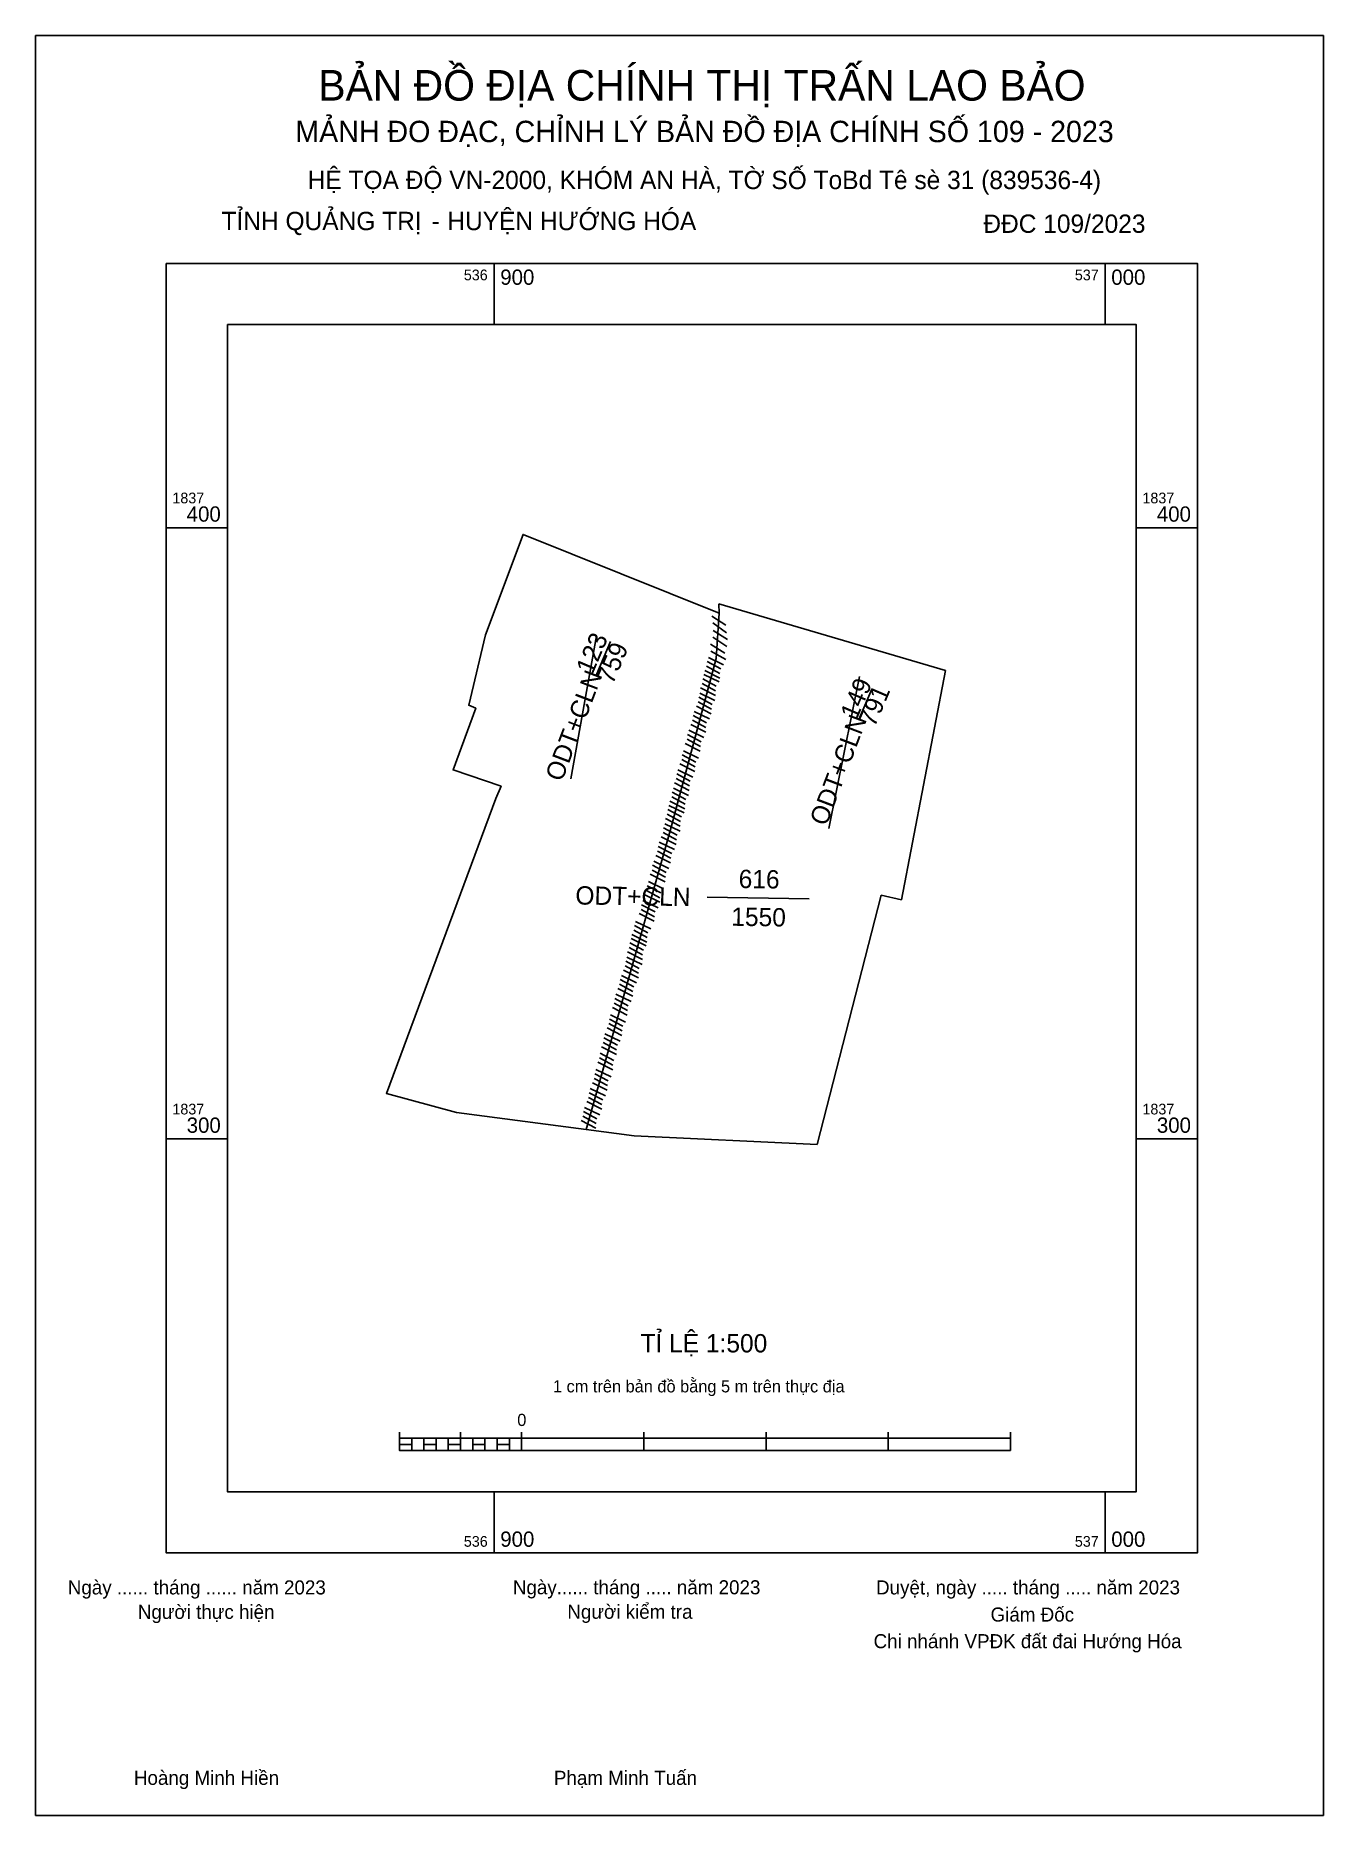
# Model space of a CAD drawing. Extents: x 536879 to 536985, y 1837265 to 1837410.
import ezdxf

# ---------------------------------------------------------------- set-up
doc = ezdxf.new("R2010")
doc.units = 0
for name, color, linetype in [('Level 1', 7, 'Continuous'), ('Level 10', 7, 'Continuous'), ('Level 13', 7, 'Continuous'), ('Level 2', 7, 'Continuous'), ('Level 49', 7, 'Continuous'), ('Level 6', 7, 'Continuous'), ('Level 62', 7, 'Continuous'), ('Level 63', 7, 'Continuous'), ('Level 9', 7, 'Continuous')]:
    doc.layers.add(name, color=color, linetype=linetype)

msp = doc.modelspace()

# ---------------------------------------------------------------- linework, layer by layer
at = {"layer": 'Level 1'}
for p, q in [((536879.35, 1837410.43), (536879.35, 1837410.43)), ((536984.73, 1837264.81), (536984.73, 1837264.81))]:
    msp.add_line(p, q, dxfattribs=at)
at = {"layer": 'Level 10'}
msp.add_lwpolyline([(536935.25, 1837363.94), (536953.8, 1837358.47), (536950.2, 1837339.73), (536948.55, 1837340.1), (536943.29, 1837319.71), (536928.32, 1837320.4), (536924.4, 1837320.92), (536913.8, 1837322.33), (536908.06, 1837323.88), (536917.02, 1837348.01), (536917.44, 1837349.01), (536913.51, 1837350.35), (536915.36, 1837355.4), (536914.79, 1837355.64), (536916.16, 1837361.4), (536919.24, 1837369.62), (536935.29, 1837363.17)], close=True, dxfattribs=at)
at = {"layer": 'Level 2'}
msp.add_lwpolyline([(536879.35, 1837410.43), (536984.73, 1837410.43), (536984.73, 1837264.81), (536879.35, 1837264.81)], close=True, dxfattribs=at)
at = {"layer": 'Level 49'}
for p, q in [((536935.05, 1837359.46), (536935.29, 1837363.17)), ((536925.18, 1837358.01), (536926.4, 1837360.86)), ((536931.28, 1837345.37), (536935.05, 1837359.46)), ((536946.72, 1837354.48), (536947.78, 1837356.96)), ((536924.4, 1837320.92), (536931.28, 1837345.37))]:
    msp.add_line(p, q, dxfattribs=at)
at = {"layer": 'Level 62'}
msp.add_lwpolyline([(536895.04, 1837386.79), (536969.42, 1837386.79), (536969.42, 1837291.29), (536895.04, 1837291.29)], close=True, dxfattribs=at)
at = {"layer": 'Level 63'}
for p, q in [((536879.35, 1837407.93), (536879.35, 1837410.43)), ((536879.35, 1837410.43), (536881.85, 1837410.43)), ((536879.35, 1837407.93), (536879.35, 1837410.43)), ((536879.35, 1837410.43), (536881.85, 1837410.43)), ((536982.23, 1837410.43), (536984.73, 1837410.43)), ((536982.23, 1837410.43), (536984.73, 1837410.43)), ((536984.73, 1837410.43), (536984.73, 1837407.93)), ((536984.73, 1837410.43), (536984.73, 1837407.93)), ((536879.35, 1837407.93), (536879.35, 1837407.93)), ((536879.35, 1837407.93), (536879.35, 1837407.93)), ((536916.87, 1837391.79), (536916.87, 1837386.79)), ((536966.87, 1837391.79), (536966.87, 1837386.79)), ((536890.04, 1837370.16), (536895.04, 1837370.16)), ((536969.42, 1837370.16), (536974.42, 1837370.16)), ((536890.04, 1837320.16), (536895.04, 1837320.16)), ((536969.42, 1837320.16), (536974.42, 1837320.16)), ((536909.12, 1837296.17), (536909.12, 1837294.67)), ((536914.12, 1837296.17), (536914.12, 1837294.67)), ((536919.12, 1837296.17), (536919.12, 1837294.67)), ((536929.12, 1837296.17), (536929.12, 1837294.67)), ((536939.12, 1837296.17), (536939.12, 1837294.67)), ((536949.12, 1837296.17), (536949.12, 1837294.67)), ((536959.12, 1837296.17), (536959.12, 1837294.67)), ((536909.12, 1837295.67), (536959.12, 1837295.67)), ((536909.12, 1837294.67), (536959.12, 1837294.67)), ((536910.12, 1837295.67), (536910.12, 1837294.67)), ((536911.12, 1837295.67), (536911.12, 1837294.67)), ((536912.12, 1837295.67), (536912.12, 1837294.67)), ((536913.12, 1837295.67), (536913.12, 1837294.67)), ((536914.12, 1837295.67), (536914.12, 1837294.67)), ((536915.12, 1837295.67), (536915.12, 1837294.67)), ((536916.12, 1837295.67), (536916.12, 1837294.67)), ((536917.12, 1837295.67), (536917.12, 1837294.67)), ((536918.12, 1837295.67), (536918.12, 1837294.67)), ((536919.12, 1837295.67), (536919.12, 1837294.67)), ((536916.87, 1837291.29), (536916.87, 1837286.29)), ((536966.87, 1837291.29), (536966.87, 1837286.29)), ((536879.35, 1837264.81), (536879.35, 1837267.31)), ((536879.35, 1837264.81), (536879.35, 1837267.31)), ((536984.73, 1837267.31), (536984.73, 1837264.81)), ((536984.73, 1837267.31), (536984.73, 1837264.81)), ((536881.85, 1837264.81), (536879.35, 1837264.81)), ((536881.85, 1837264.81), (536879.35, 1837264.81)), ((536984.73, 1837264.81), (536982.23, 1837264.81)), ((536984.73, 1837264.81), (536982.23, 1837264.81))]:
    msp.add_line(p, q, dxfattribs=at)
for points in [[(536890.04, 1837391.79), (536890.04, 1837286.29), (536974.42, 1837286.29), (536974.42, 1837391.79)], [(536909.12, 1837295.17), (536910.12, 1837295.17), (536910.12, 1837294.67), (536909.12, 1837294.67)], [(536909.12, 1837295.17), (536910.12, 1837295.17), (536910.12, 1837294.67), (536909.12, 1837294.67)], [(536911.12, 1837295.17), (536912.12, 1837295.17), (536912.12, 1837294.67), (536911.12, 1837294.67)], [(536913.12, 1837295.17), (536914.12, 1837295.17), (536914.12, 1837294.67), (536913.12, 1837294.67)], [(536915.12, 1837295.17), (536916.12, 1837295.17), (536916.12, 1837294.67), (536915.12, 1837294.67)], [(536917.12, 1837295.17), (536918.12, 1837295.17), (536918.12, 1837294.67), (536917.12, 1837294.67)]]:
    msp.add_lwpolyline(points, close=True, dxfattribs=at)
at = {"layer": 'Level 9'}
for p, q in [((536934.69, 1837362.94), (536935.84, 1837362.19)), ((536934.76, 1837362.37), (536935.89, 1837361.57)), ((536934.79, 1837361.75), (536935.96, 1837361.01)), ((536923.15, 1837349.61), (536925.24, 1837361.33)), ((536934.58, 1837360.63), (536935.75, 1837359.9)), ((536934.76, 1837361.21), (536935.91, 1837360.44)), ((536934.26, 1837358.83), (536935.35, 1837358.24)), ((536934.31, 1837359.22), (536935.42, 1837358.63)), ((536934.4, 1837359.56), (536935.65, 1837358.96)), ((536934.61, 1837360.06), (536935.82, 1837359.39)), ((536933.9, 1837357.42), (536934.99, 1837356.83)), ((536933.95, 1837357.8), (536935.05, 1837357.21)), ((536934.04, 1837358.15), (536935.28, 1837357.55)), ((536934.12, 1837358.48), (536935.33, 1837357.86)), ((536944.25, 1837345.55), (536946.77, 1837357.98)), ((536933.56, 1837355.91), (536934.65, 1837355.32)), ((536933.61, 1837356.3), (536934.72, 1837355.71)), ((536933.7, 1837356.64), (536934.94, 1837356.04)), ((536933.75, 1837357.07), (536934.97, 1837356.45)), ((536933.11, 1837354.41), (536934.2, 1837353.82)), ((536933.16, 1837354.79), (536934.26, 1837354.2)), ((536933.25, 1837355.14), (536934.49, 1837354.54)), ((536933.42, 1837355.56), (536934.63, 1837354.95)), ((536932.66, 1837352.86), (536933.75, 1837352.27)), ((536932.7, 1837353.25), (536933.81, 1837352.66)), ((536932.8, 1837353.59), (536934.04, 1837352.99)), ((536932.97, 1837354.06), (536934.18, 1837353.44)), ((536932.26, 1837351.57), (536933.37, 1837350.98)), ((536932.36, 1837351.91), (536933.6, 1837351.31)), ((536932.51, 1837352.51), (536933.73, 1837351.89)), ((536931.81, 1837350.02), (536932.91, 1837349.43)), ((536931.9, 1837350.36), (536933.14, 1837349.76)), ((536932.07, 1837350.84), (536933.29, 1837350.22)), ((536932.22, 1837351.19), (536933.31, 1837350.59)), ((536931.44, 1837348.52), (536932.55, 1837347.93)), ((536931.54, 1837348.86), (536932.78, 1837348.26)), ((536931.62, 1837349.29), (536932.83, 1837348.67)), ((536931.76, 1837349.64), (536932.85, 1837349.04)), ((536931.08, 1837347.1), (536932.19, 1837346.51)), ((536931.17, 1837347.45), (536932.41, 1837346.85)), ((536931.25, 1837347.78), (536932.47, 1837347.17)), ((536931.4, 1837348.14), (536932.49, 1837347.54)), ((536930.74, 1837345.6), (536931.85, 1837345.01)), ((536930.83, 1837345.94), (536932.08, 1837345.34)), ((536930.89, 1837346.37), (536932.1, 1837345.75)), ((536931.03, 1837346.72), (536932.12, 1837346.13)), ((536930.29, 1837344.09), (536931.4, 1837343.5)), ((536930.38, 1837344.44), (536931.63, 1837343.84)), ((536930.55, 1837344.87), (536931.77, 1837344.25)), ((536930.69, 1837345.22), (536931.78, 1837344.62)), ((536929.93, 1837342.89), (536931.17, 1837342.29)), ((536930.1, 1837343.36), (536931.31, 1837342.74)), ((536930.24, 1837343.71), (536931.33, 1837343.12)), ((536929.49, 1837341.22), (536930.73, 1837340.62)), ((536929.65, 1837341.81), (536930.86, 1837341.19)), ((536929.79, 1837342.16), (536930.88, 1837341.57)), ((536929.84, 1837342.55), (536930.94, 1837341.96)), ((536929.21, 1837340.14), (536930.42, 1837339.52)), ((536929.35, 1837340.49), (536930.44, 1837339.89)), ((536929.4, 1837340.87), (536930.5, 1837340.28)), ((536934.31, 1837339.93), (536942.64, 1837339.8)), ((536928.75, 1837338.59), (536929.97, 1837337.97)), ((536928.89, 1837338.94), (536929.98, 1837338.34)), ((536928.94, 1837339.32), (536930.05, 1837338.73)), ((536929.03, 1837339.66), (536930.28, 1837339.06)), ((536928.15, 1837336.88), (536929.37, 1837336.26)), ((536928.3, 1837337.23), (536929.39, 1837336.64)), ((536928.35, 1837337.62), (536929.45, 1837337.03)), ((536928.44, 1837337.96), (536929.68, 1837337.36)), ((536927.79, 1837335.47), (536929, 1837334.85)), ((536927.93, 1837335.82), (536929.02, 1837335.23)), ((536927.98, 1837336.2), (536929.09, 1837335.61)), ((536928.07, 1837336.55), (536929.31, 1837335.95)), ((536927.45, 1837333.96), (536928.67, 1837333.35)), ((536927.6, 1837334.31), (536928.68, 1837333.72)), ((536927.64, 1837334.7), (536928.75, 1837334.11)), ((536927.73, 1837335.04), (536928.98, 1837334.44)), ((536927, 1837332.46), (536928.22, 1837331.84)), ((536927.14, 1837332.81), (536928.23, 1837332.21)), ((536927.19, 1837333.19), (536928.3, 1837332.6)), ((536927.28, 1837333.54), (536928.53, 1837332.94)), ((536926.69, 1837331.26), (536927.78, 1837330.67)), ((536926.74, 1837331.65), (536927.84, 1837331.06)), ((536926.83, 1837331.99), (536928.07, 1837331.39)), ((536926.25, 1837329.59), (536927.34, 1837328.99)), ((536926.3, 1837329.97), (536927.4, 1837329.38)), ((536926.39, 1837330.31), (536927.63, 1837329.71)), ((536926.55, 1837330.91), (536927.76, 1837330.29)), ((536925.84, 1837328.42), (536926.95, 1837327.83)), ((536925.93, 1837328.76), (536927.18, 1837328.16)), ((536926.11, 1837329.24), (536927.32, 1837328.62)), ((536925.5, 1837326.79), (536926.59, 1837326.19)), ((536925.55, 1837327.17), (536926.65, 1837326.58)), ((536925.65, 1837327.69), (536926.87, 1837327.07)), ((536925.79, 1837328.04), (536926.88, 1837327.44)), ((536925.11, 1837325.49), (536926.21, 1837324.91)), ((536925.2, 1837325.84), (536926.44, 1837325.24)), ((536925.36, 1837326.44), (536926.57, 1837325.82)), ((536924.65, 1837323.94), (536925.76, 1837323.36)), ((536924.74, 1837324.29), (536925.99, 1837323.69)), ((536924.92, 1837324.76), (536926.13, 1837324.14)), ((536925.06, 1837325.11), (536926.15, 1837324.52)), ((536924.18, 1837322.4), (536925.28, 1837321.81)), ((536924.27, 1837322.74), (536925.51, 1837322.14)), ((536924.46, 1837323.21), (536925.68, 1837322.59)), ((536924.6, 1837323.56), (536925.69, 1837322.97)), ((536923.99, 1837321.66), (536925.2, 1837321.05)), ((536924.13, 1837322.01), (536925.22, 1837321.42))]:
    msp.add_line(p, q, dxfattribs=at)

# ---------------------------------------------------------------- texts
at = {"layer": 'Level 13'}
for s, p in [('616', (536936.87, 1837340.69)), ('ODT+CLN', (536923.51, 1837339.34)), ('1550', (536936.27, 1837337.6))]:
    msp.add_text(s, height=1.5, rotation=359.1448, dxfattribs=at).set_placement(p)
at = {"layer": 'Level 49'}
for s, rotation, p in [('123', 66.8699, (536924.9, 1837358.07)), ('759', 66.8699, (536926.57, 1837357.28)), ('ODT+CLN', 69.1766, (536922.41, 1837349.32)), ('149', 66.8699, (536946.52, 1837354.36)), ('791', 66.8699, (536948, 1837353.78)), ('ODT+CLN', 69.1766, (536944.05, 1837345.69))]:
    msp.add_text(s, height=1.5, rotation=rotation, dxfattribs=at).set_placement(p)
at = {"layer": 'Level 6'}
for s, p in [('HỆ TỌA ÐỘ VN-2000, KHÓM AN HÀ, TỜ SỐ ToBd Tê sè 31 (839536-4)', (536901.61, 1837397.87)), ('TỈ LỆ 1:500', (536928.85, 1837302.69))]:
    msp.add_text(s, height=1.5, dxfattribs=at).set_placement(p)
at = {"layer": 'Level 63'}
for s, height, p in [('BẢN ĐỒ ĐỊA CHÍNH THỊ TRẤN LAO BẢO', 2.5, (536902.48, 1837405.11)), ('MẢNH ĐO ĐẠC, CHỈNH LÝ BẢN ĐỒ ÐỊA CHÍNH SỐ 109 - 2023', 1.75, (536900.6, 1837401.71)), ('TỈNH QUẢNG TRỊ', 1.5, (536894.56, 1837394.51)), ('-', 1.5, (536911.74, 1837394.51)), (' HUYỆN HƯỚNG HÓA', 1.5, (536912.48, 1837394.51)), ('ĐĐC 109/2023', 1.5, (536956.9, 1837394.29)), ('536', 0.875, (536914.39, 1837390.41)), ('900', 1.25, (536917.37, 1837390.04)), ('537', 0.875, (536964.39, 1837390.41)), ('000', 1.25, (536967.37, 1837390.04)), ('1837', 0.875, (536890.54, 1837372.16)), ('400', 1.25, (536891.71, 1837370.66)), ('1837', 0.875, (536969.92, 1837372.16)), ('400', 1.25, (536971.1, 1837370.66)), ('1837', 0.875, (536890.54, 1837322.16)), ('1837', 0.875, (536969.92, 1837322.16)), ('300', 1.25, (536891.71, 1837320.66)), ('300', 1.25, (536971.1, 1837320.66)), ('1 cm trên bản đồ bằng 5 m trên thực địa', 1, (536921.68, 1837299.42)), ('0', 1, (536918.76, 1837296.67)), ('536', 0.875, (536914.39, 1837286.79)), ('900', 1.25, (536917.37, 1837286.79)), ('537', 0.875, (536964.39, 1837286.79)), ('000', 1.25, (536967.37, 1837286.79)), ('Ngày ...... tháng ...... năm 2023', 1.15, (536881.98, 1837282.89)), ('Ngày...... tháng ..... năm 2023', 1.15, (536918.4, 1837282.9)), ('Duyệt, ngày ..... tháng ..... năm 2023', 1.15, (536948.12, 1837282.89)), ('Người thực hiện', 1.15, (536887.71, 1837280.89)), ('Người kiểm tra', 1.15, (536922.86, 1837280.9)), ('Giám Đốc', 1.15, (536957.49, 1837280.67)), ('Chi nhánh VPĐK đất đai Hướng Hóa', 1.15, (536947.92, 1837278.49)), ('Hoàng Minh Hiền', 1.15, (536887.39, 1837267.31)), ('Phạm Minh Tuấn', 1.15, (536921.76, 1837267.31))]:
    msp.add_text(s, height=height, dxfattribs=at).set_placement(p)

doc.saveas('drawing.dxf')
